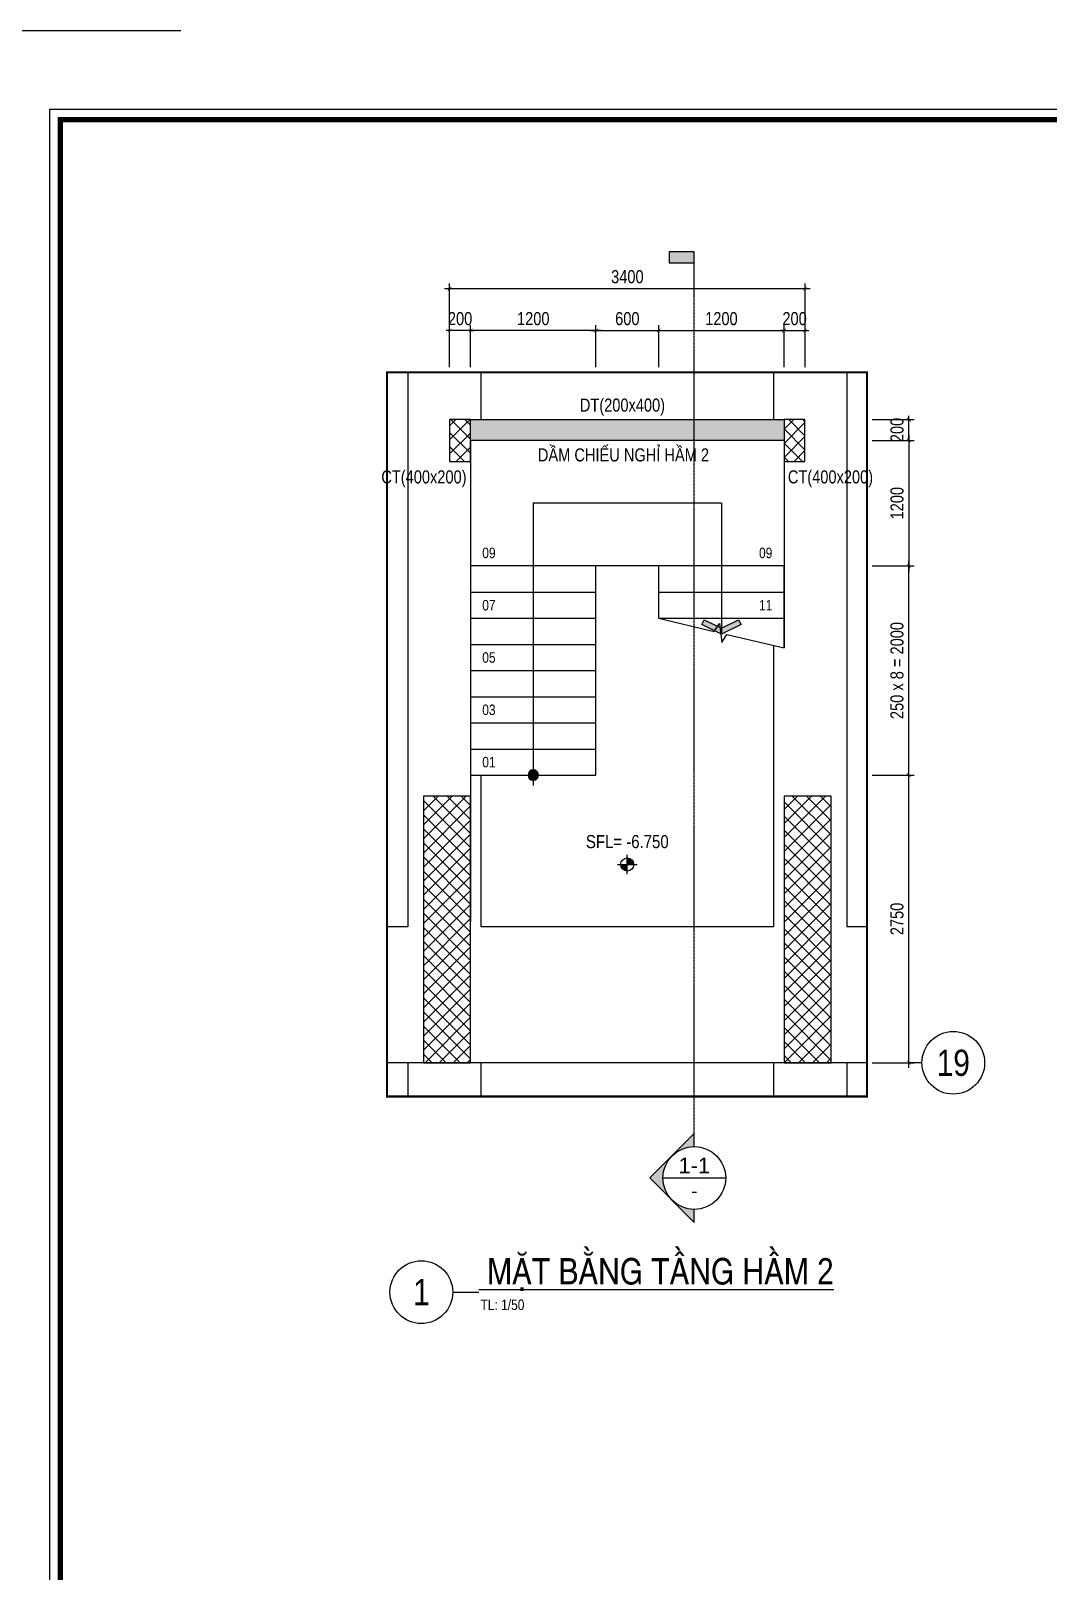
# Model space of a CAD drawing. Header units: millimetres. Extents: x 379264 to 1158416, y -283062 to 356890.
# Drawn here: x 946746 to 956481, y -16180 to -1452 of the extents above; entities that cross this region are included whole.
import ezdxf
from ezdxf.enums import TextEntityAlignment as Align

# ---------------------------------------------------------------- set-up
doc = ezdxf.new("R2010")
doc.units = ezdxf.units.MM
for name, pattern in [('BLOCK A - CHI TIET THANG 3$0$HIDDEN', [0.375, 0.25, -0.125]), ('BLOCK B - CHI TIET THANG 5$0$$0$HIDDEN', [0.375, 0.25, -0.125]), ('CENTER', [2, 1.25, -0.25, 0.25, -0.25]), ('CHG_XX_Damsan_Ham 2$0$CHG_XX_Damsan_Ham 2$0$HIDDEN', [0.375, 0.25, -0.125]), ('HIDDEN', [9.525, 6.35, -3.175])]:
    doc.linetypes.add(name, pattern=pattern)
for name, color, linetype in [('01PM. TEXT A', 3, 'Continuous'), ('02PM. TEXT B', 4, 'Continuous'), ('03PM. TEXT C', 1, 'Continuous'), ('04PM. THIN', 7, 'Continuous'), ('05PM. FRAME', 4, 'Continuous'), ('06PM. HIDDEN', 4, 'HIDDEN'), ('07PM. WACO', 6, 'Continuous'), ('11PM. DIM', 2, 'Continuous'), ('12PM. GRID', 8, 'CENTER'), ('13PM. HATCH', 8, 'Continuous'), ('BLOCK A - CHI TIET THANG 3$0$Ky hieu Truc', 1, 'Continuous'), ('BLOCK A - CHI TIET THANG 3$0$Number Step', 94, 'Continuous'), ('MB_Cot tang 1$0$Concrete Line', 6, 'Continuous')]:
    doc.layers.add(name, color=color, linetype=linetype)
doc.layers.add('CHG_XX_Damsan_Ham 2$0$CHG_XX_Damsan_Ham 2$0$DMo', color=9, linetype='CHG_XX_Damsan_Ham 2$0$CHG_XX_Damsan_Ham 2$0$HIDDEN', lineweight=9)
doc.styles.add('[PMDC2013]STYLE', font='arial.ttf', dxfattribs={"width": 0.8})
doc.styles.add('BLOCK A - CHI TIET THANG 1$0$VNI-HelveC', font='VHELVCN_0.TTF')
doc.styles.add('BLOCK A - CHI TIET THANG 3$0$VNI-HelveC', font='VHELVCN_0.TTF')
doc.styles.add('BLOCK A - CHI TIET THANG 3$0$VNI-HelveCB', font='VHELVCB_0.TTF')
doc.styles.add('BLOCK B - CHI TIET THANG 5$0$$0$Title Block Bold', font='VHELVEB_0.TTF')
doc.dimstyles.new('BLOCK A - CHI TIET THANG 1$0$Dim 50 (A1-A2)', dxfattribs={"dimscale": 50, "dimtxt": 2.5, "dimasz": 0.7, "dimexe": 1, "dimexo": 1, "dimgap": 1, "dimtad": 1, "dimdec": 0, "dimzin": 12, "dimdsep": 46, "dimtxsty": '[PMDC2013]STYLE', "dimblk": 'ARCHTICK', "dimcen": 0, "dimdle": 1, "dimclrd": 2, "dimclre": 2, "dimclrt": 4, "dimadec": 0, "dimazin": 0, "dimtfac": 1, "dimtdec": 0, "dimtix": 1, "dimtmove": 2, "dimatfit": 3, "dimldrblk": 'ARCHTICK', "dimfxl": 1, "dimtolj": 1, "dimtzin": 0, "dimarcsym": 0})
pattern_1 = [(135, (966953.93, -27419.24), (-67.35192, -67.35192), []), (225, (966953.93, -27419.24), (67.35192, -67.35192), [])]

# ---------------------------------------------------------------- blocks, each defined once
blk = doc.blocks.new('CHG_XX_Khung ten')
blk.add_lwpolyline([(15, 579), (826, 579), (826, 15), (15, 15)], close=True)
at = {"color": 4, "linetype": 'Continuous', "const_width": 1}
blk.add_lwpolyline([(17, 577), (824, 577), (824, 17), (17, 17)], close=True, dxfattribs=at)
at = {"layer": 'Defpoints', "color": 1, "ltscale": 2}
blk.add_lwpolyline([(40.06, 594), (0, 594), (0, 554)], dxfattribs=at)
blk = doc.blocks.new('MB Ham 2$0$Arrow 60')
at = {"linetype": 'ByBlock', "lineweight": -2}
h = blk.add_hatch(color=0, dxfattribs=at)
h.paths.add_polyline_path([(1.88, 0.94), (1.65, 1.38), (0, 0.56), (-1.65, 1.38), (-1.88, 0.94), (0, 0)], flags=17)
h.paths.add_polyline_path([(1.65, 1.38), (1.88, 0.94), (0, 0), (-1.88, 0.94), (-1.65, 1.38), (0, 0.56)])
blk.add_hatch(color=0, dxfattribs=at).paths.add_polyline_path([(1.65, 1.38), (1.88, 0.94), (0, 0), (-1.88, 0.94), (-1.65, 1.38), (0, 0.56)])
at = {"color": 0, "linetype": 'ByBlock', "lineweight": -2}
blk.add_lwpolyline([(1.65, 1.38), (1.88, 0.94), (0, 0), (-1.88, 0.94), (-1.65, 1.38), (0, 0.56)], close=True, dxfattribs=at)
blk = doc.blocks.new('MB Ham 2$0$Dot')
at = {"linetype": 'ByBlock', "lineweight": -2}
h = blk.add_hatch(color=0, dxfattribs=at)
edge = h.paths.add_edge_path()
edge.add_arc((0, 0), 0.5, 0, 360)
at = {"color": 0, "linetype": 'ByBlock', "lineweight": -2}
blk.add_line((0, -1), (0, 1), dxfattribs=at)
blk.add_circle((0, 0), 0.5, dxfattribs=at)
blk = doc.blocks.new('*U582')
at = {"layer": '13PM. HATCH'}
h = blk.add_hatch(dxfattribs=at)
h.set_pattern_fill('ANSI37', color=256, scale=30, style=0)
h.set_pattern_definition([(45, (2050, -350), (-67.352, 67.352), []), (135, (2050, -350), (-67.352, -67.352), [])])
h.paths.add_polyline_path([(-250, 50), (-250, -400), (2300, -400), (2300, 50)])
at = {"layer": '07PM. WACO'}
blk.add_lwpolyline([(-250, 50), (-250, -400), (2300, -400), (2300, 50)], close=True, dxfattribs=at)
blk = doc.blocks.new('*U583')
at = {"layer": '13PM. HATCH'}
h = blk.add_hatch(dxfattribs=at)
h.set_pattern_fill('ANSI37', color=256, scale=30, style=0)
h.set_pattern_definition([(45, (2050, -150), (-67.352, 67.352), []), (135, (2050, -150), (-67.352, -67.352), [])])
h.paths.add_polyline_path([(-250, 150), (-250, -300), (2300, -300), (2300, 150)])
at = {"layer": '07PM. WACO'}
blk.add_lwpolyline([(-250, 150), (-250, -300), (2300, -300), (2300, 150)], close=True, dxfattribs=at)
blk = doc.blocks.new('_ArchTick')
at = {"color": 0, "linetype": 'ByBlock', "const_width": 0.15}
blk.add_lwpolyline([(-0.5, -0.5), (0.5, 0.5)], dxfattribs=at)
blk = doc.blocks.new('*D1063')
at = {"layer": '11PM. DIM', "color": 2, "lineweight": -2, "transparency": 16777216}
for p, q in [((952754, -4668), (952754, -4268)), ((953954, -4668), (953954, -4268)), ((952704, -4318), (954004, -4318))]:
    blk.add_line(p, q, dxfattribs=at)
at = {"layer": 'Defpoints', "color": 0, "transparency": 16777216}
for p in [(953954, -4318), (952754, -4718), (953954, -4718)]:
    blk.add_point(p, dxfattribs=at)
at = {"layer": '11PM. DIM', "color": 2, "lineweight": -2, "transparency": 16777216, "xscale": 35, "yscale": 35, "zscale": 35, "rotation": 180}
blk.add_blockref('_ArchTick', (952754, -4318), dxfattribs=at)
at = {"layer": '11PM. DIM', "color": 2, "lineweight": -2, "transparency": 16777216, "xscale": 35, "yscale": 35, "zscale": 35}
blk.add_blockref('_ArchTick', (953954, -4318), dxfattribs=at)
at = {"layer": '11PM. DIM', "color": 4, "transparency": 16777216, "insert": (953354, -4205), "char_height": 125, "attachment_point": 5, "style": '[PMDC2013]STYLE'}
blk.add_mtext('\\A1;1200', dxfattribs=at)
blk = doc.blocks.new('*D1064')
at = {"layer": '11PM. DIM', "color": 2, "lineweight": -2, "transparency": 16777216}
for p, q in [((953954, -4668), (953954, -4268)), ((954154, -4668), (954154, -4268)), ((953954, -4318), (953919, -4318)), ((953954, -4318), (954154, -4318)), ((954154, -4318), (954189, -4318))]:
    blk.add_line(p, q, dxfattribs=at)
at = {"layer": 'Defpoints', "color": 0, "transparency": 16777216}
for p in [(954154, -4318), (953954, -4718), (954154, -4718)]:
    blk.add_point(p, dxfattribs=at)
at = {"layer": '11PM. DIM', "color": 2, "lineweight": -2, "transparency": 16777216, "xscale": 35, "yscale": 35, "zscale": 35}
blk.add_blockref('_ArchTick', (953954, -4318), dxfattribs=at)
at = {"layer": '11PM. DIM', "color": 2, "lineweight": -2, "transparency": 16777216, "xscale": 35, "yscale": 35, "zscale": 35, "rotation": 180}
blk.add_blockref('_ArchTick', (954154, -4318), dxfattribs=at)
at = {"layer": '11PM. DIM', "color": 4, "transparency": 16777216, "insert": (954054, -4205), "char_height": 125, "attachment_point": 5, "style": '[PMDC2013]STYLE'}
blk.add_mtext('\\A1;200', dxfattribs=at)
blk = doc.blocks.new('*D1065')
at = {"layer": '11PM. DIM', "color": 2, "lineweight": -2, "transparency": 16777216}
for p, q in [((950954, -4668), (950954, -4268)), ((952154, -4668), (952154, -4268)), ((952204, -4318), (950904, -4318))]:
    blk.add_line(p, q, dxfattribs=at)
at = {"layer": 'Defpoints', "color": 0, "transparency": 16777216}
for p in [(950954, -4318), (950954, -4718), (952154, -4718)]:
    blk.add_point(p, dxfattribs=at)
at = {"layer": '11PM. DIM', "color": 2, "lineweight": -2, "transparency": 16777216, "xscale": 35, "yscale": 35, "zscale": 35, "rotation": 180}
blk.add_blockref('_ArchTick', (950954, -4318), dxfattribs=at)
at = {"layer": '11PM. DIM', "color": 2, "lineweight": -2, "transparency": 16777216, "xscale": 35, "yscale": 35, "zscale": 35}
blk.add_blockref('_ArchTick', (952154, -4318), dxfattribs=at)
at = {"layer": '11PM. DIM', "color": 4, "transparency": 16777216, "insert": (951554, -4205), "char_height": 125, "attachment_point": 5, "style": '[PMDC2013]STYLE'}
blk.add_mtext('\\A1;1200', dxfattribs=at)
blk = doc.blocks.new('*D1066')
at = {"layer": '11PM. DIM', "color": 2, "lineweight": -2, "transparency": 16777216}
for p, q in [((950754, -4668), (950754, -4268)), ((950954, -4668), (950954, -4268)), ((950754, -4318), (950719, -4318)), ((950954, -4318), (950754, -4318)), ((950954, -4318), (950989, -4318))]:
    blk.add_line(p, q, dxfattribs=at)
at = {"layer": 'Defpoints', "color": 0, "transparency": 16777216}
for p in [(950754, -4318), (950754, -4718), (950954, -4718)]:
    blk.add_point(p, dxfattribs=at)
at = {"layer": '11PM. DIM', "color": 2, "lineweight": -2, "transparency": 16777216, "xscale": 35, "yscale": 35, "zscale": 35}
blk.add_blockref('_ArchTick', (950754, -4318), dxfattribs=at)
at = {"layer": '11PM. DIM', "color": 2, "lineweight": -2, "transparency": 16777216, "xscale": 35, "yscale": 35, "zscale": 35, "rotation": 180}
blk.add_blockref('_ArchTick', (950954, -4318), dxfattribs=at)
at = {"layer": '11PM. DIM', "color": 4, "transparency": 16777216, "insert": (950854, -4205), "char_height": 125, "attachment_point": 5, "style": '[PMDC2013]STYLE'}
blk.add_mtext('\\A1;200', dxfattribs=at)
blk = doc.blocks.new('*D1067')
at = {"layer": '11PM. DIM', "color": 2, "lineweight": -2, "transparency": 16777216}
for p, q in [((954204, -3918), (950704, -3918)), ((950754, -4668), (950754, -3868)), ((954154, -4668), (954154, -3868))]:
    blk.add_line(p, q, dxfattribs=at)
at = {"layer": 'Defpoints', "color": 0, "transparency": 16777216}
for p in [(950754, -3918), (950754, -4718), (954154, -4718)]:
    blk.add_point(p, dxfattribs=at)
at = {"layer": '11PM. DIM', "color": 2, "lineweight": -2, "transparency": 16777216, "xscale": 35, "yscale": 35, "zscale": 35, "rotation": 180}
blk.add_blockref('_ArchTick', (950754, -3918), dxfattribs=at)
at = {"layer": '11PM. DIM', "color": 2, "lineweight": -2, "transparency": 16777216, "xscale": 35, "yscale": 35, "zscale": 35}
blk.add_blockref('_ArchTick', (954154, -3918), dxfattribs=at)
at = {"layer": '11PM. DIM', "color": 4, "transparency": 16777216, "insert": (952454, -3804), "char_height": 125, "attachment_point": 5, "style": '[PMDC2013]STYLE'}
blk.add_mtext('\\A1;3400', dxfattribs=at)
blk = doc.blocks.new('BLOCK A - CHI TIET THANG 3$0$HTT-Title')
at = {"lineweight": -2}
blk.add_line((6, 0), (11, 0), dxfattribs=at)
at = {"linetype": 'ByBlock', "lineweight": -2}
blk.add_circle((0, 0), 6, dxfattribs=at)
at = {"linetype": 'ByBlock', "lineweight": -2, "style": 'BLOCK A - CHI TIET THANG 3$0$VNI-HelveCB'}
blk.add_attdef('DWG.NAME', text='', height=5, dxfattribs=at).set_placement((11, 0), align=Align.BOTTOM_LEFT)
blk.add_attdef('NUMBER', text='', height=5, dxfattribs=at).set_placement((0, 0), align=Align.MIDDLE_CENTER)
at = {"linetype": 'ByBlock', "lineweight": -2, "style": 'BLOCK A - CHI TIET THANG 3$0$VNI-HelveC'}
blk.add_attdef('SCALE', text='', height=2, dxfattribs=at).set_placement((11.32, -1.41), align=Align.TOP_LEFT)
blk = doc.blocks.new('BLOCK A - CHI TIET THANG 3$0$HTT-Grid')
at = {"layer": '05PM. FRAME', "linetype": 'ByBlock', "lineweight": -2}
blk.add_line((0, -2.5), (0, 0), dxfattribs=at)
blk.add_circle((0, -8.5), 6, dxfattribs=at)
at = {"layer": '03PM. TEXT C', "linetype": 'ByBlock', "lineweight": -2, "style": 'BLOCK A - CHI TIET THANG 3$0$VNI-HelveC'}
blk.add_attdef('GRID', text='', height=5, dxfattribs=at).set_placement((0, -8.5), align=Align.MIDDLE)
blk = doc.blocks.new('BLOCK A - CHI TIET THANG 3$0$Number Step')
at = {"color": 0, "linetype": 'ByBlock', "lineweight": -2, "style": 'BLOCK A - CHI TIET THANG 3$0$VNI-HelveCB'}
blk.add_attdef('TEXT', text='', height=2, dxfattribs=at).set_placement((0, 0), align=Align.MIDDLE)
blk = doc.blocks.new('BLOCK A - CHI TIET THANG 1$0$13123123213')
at = {"linetype": 'ByBlock'}
h = blk.add_hatch(color=0, dxfattribs=at)
h.paths.add_polyline_path([(0, 1), (0, 0), (1, 0, 0.414214)])
h.paths.add_polyline_path([(0, 0), (-1, 0, 0.414214), (0, -1)])
at = {"color": 0, "linetype": 'ByBlock'}
for p, q in [((-1.5, 0), (1.5, 0)), ((0, -1.5), (0, 1.5))]:
    blk.add_line(p, q, dxfattribs=at)
blk.add_circle((0, 0), 1, dxfattribs=at)
at = {"color": 0, "linetype": 'ByBlock', "lineweight": -2, "style": 'BLOCK A - CHI TIET THANG 1$0$VNI-HelveC'}
for tag, p in [('TEXT1', (0, 10.5)), ('TEXT2', (0, 7)), ('TEXT3', (0, 3.5))]:
    blk.add_attdef(tag, text='', height=2, dxfattribs=at).set_placement(p, align=Align.MIDDLE_CENTER)
blk = doc.blocks.new('*D1068')
at = {"layer": '11PM. DIM', "color": 2, "lineweight": -2, "transparency": 16777216}
for p, q in [((952154, -4668), (952154, -4268)), ((952754, -4668), (952754, -4268)), ((952104, -4318), (952804, -4318))]:
    blk.add_line(p, q, dxfattribs=at)
at = {"layer": 'Defpoints', "color": 0, "transparency": 16777216}
for p in [(952754, -4318), (952154, -4718), (952754, -4718)]:
    blk.add_point(p, dxfattribs=at)
at = {"layer": '11PM. DIM', "color": 2, "lineweight": -2, "transparency": 16777216, "xscale": 35, "yscale": 35, "zscale": 35, "rotation": 180}
blk.add_blockref('_ArchTick', (952154, -4318), dxfattribs=at)
at = {"layer": '11PM. DIM', "color": 2, "lineweight": -2, "transparency": 16777216, "xscale": 35, "yscale": 35, "zscale": 35}
blk.add_blockref('_ArchTick', (952754, -4318), dxfattribs=at)
at = {"layer": '11PM. DIM', "color": 4, "transparency": 16777216, "insert": (952454, -4205), "char_height": 125, "attachment_point": 5, "style": '[PMDC2013]STYLE'}
blk.add_mtext('\\A1;600', dxfattribs=at)
blk = doc.blocks.new('*D1069')
at = {"layer": '11PM. DIM', "color": 2, "lineweight": -2, "transparency": 16777216}
for p, q in [((955147, -11369), (955147, -8519)), ((954797, -8569), (955197, -8569)), ((954797, -11319), (955197, -11319))]:
    blk.add_line(p, q, dxfattribs=at)
at = {"layer": 'Defpoints', "color": 0, "transparency": 16777216}
for p in [(954747, -8569), (955147, -8569), (954747, -11319)]:
    blk.add_point(p, dxfattribs=at)
at = {"layer": '11PM. DIM', "color": 2, "lineweight": -2, "transparency": 16777216, "xscale": 35, "yscale": 35, "zscale": 35}
for p, rotation in [((955147, -8569), 90), ((955147, -11319), 270)]:
    blk.add_blockref('_ArchTick', p, dxfattribs=dict(at, rotation=rotation))
at = {"layer": '11PM. DIM', "color": 4, "transparency": 16777216, "insert": (955034, -9944), "char_height": 125, "attachment_point": 5, "rotation": 90, "style": '[PMDC2013]STYLE'}
blk.add_mtext('\\A1;2750', dxfattribs=at)
blk = doc.blocks.new('*D1070')
at = {"layer": '11PM. DIM', "color": 2, "lineweight": -2, "transparency": 16777216}
for p, q in [((954797, -6569), (955197, -6569)), ((955147, -8619), (955147, -6519)), ((954797, -8569), (955197, -8569))]:
    blk.add_line(p, q, dxfattribs=at)
at = {"layer": 'Defpoints', "color": 0, "transparency": 16777216}
for p in [(954747, -6569), (955147, -6569), (954747, -8569)]:
    blk.add_point(p, dxfattribs=at)
at = {"layer": '11PM. DIM', "color": 2, "lineweight": -2, "transparency": 16777216, "xscale": 35, "yscale": 35, "zscale": 35}
for p, rotation in [((955147, -6569), 90), ((955147, -8569), 270)]:
    blk.add_blockref('_ArchTick', p, dxfattribs=dict(at, rotation=rotation))
at = {"layer": '11PM. DIM', "color": 4, "transparency": 16777216, "insert": (955034, -7569), "char_height": 125, "attachment_point": 5, "rotation": 90, "style": '[PMDC2013]STYLE'}
blk.add_mtext('\\A1;250 x 8 = 2000', dxfattribs=at)
blk = doc.blocks.new('*D1071')
at = {"layer": '11PM. DIM', "color": 2, "lineweight": -2, "transparency": 16777216}
for p, q in [((954797, -5369), (955197, -5369)), ((955147, -5319), (955147, -6619)), ((954797, -6569), (955197, -6569))]:
    blk.add_line(p, q, dxfattribs=at)
at = {"layer": 'Defpoints', "color": 0, "transparency": 16777216}
for p in [(954747, -5369), (954747, -6569), (955147, -6569)]:
    blk.add_point(p, dxfattribs=at)
at = {"layer": '11PM. DIM', "color": 2, "lineweight": -2, "transparency": 16777216, "xscale": 35, "yscale": 35, "zscale": 35}
for p, rotation in [((955147, -5369), 90), ((955147, -6569), 270)]:
    blk.add_blockref('_ArchTick', p, dxfattribs=dict(at, rotation=rotation))
at = {"layer": '11PM. DIM', "color": 4, "transparency": 16777216, "insert": (955034, -5969), "char_height": 125, "attachment_point": 5, "rotation": 90, "style": '[PMDC2013]STYLE'}
blk.add_mtext('\\A1;1200', dxfattribs=at)
blk = doc.blocks.new('*D1072')
at = {"layer": '11PM. DIM', "color": 2, "lineweight": -2, "transparency": 16777216}
for p, q in [((955147, -5169), (955147, -5134)), ((954797, -5169), (955197, -5169)), ((955147, -5369), (955147, -5169)), ((954797, -5369), (955197, -5369)), ((955147, -5369), (955147, -5404))]:
    blk.add_line(p, q, dxfattribs=at)
at = {"layer": 'Defpoints', "color": 0, "transparency": 16777216}
for p in [(954747, -5169), (955147, -5169), (954747, -5369)]:
    blk.add_point(p, dxfattribs=at)
at = {"layer": '11PM. DIM', "color": 2, "lineweight": -2, "transparency": 16777216, "xscale": 35, "yscale": 35, "zscale": 35}
for p, rotation in [((955147, -5169), 270), ((955147, -5369), 90)]:
    blk.add_blockref('_ArchTick', p, dxfattribs=dict(at, rotation=rotation))
at = {"layer": '11PM. DIM', "color": 4, "transparency": 16777216, "insert": (955034, -5269), "char_height": 125, "attachment_point": 5, "rotation": 90, "style": '[PMDC2013]STYLE'}
blk.add_mtext('\\A1;200', dxfattribs=at)
blk = doc.blocks.new('*U1062')
blk.add_hatch(color=256).paths.add_polyline_path([(-480, 17713), (-480, 17499), (0, 17499), (0, 17713)])
h = blk.add_hatch(color=256)
edge = h.paths.add_edge_path()
edge.add_line((0, 600), (0, 849))
edge.add_line((0, 849), (-849, 0))
edge.add_line((-849, 0), (0, -849))
edge.add_line((0, -849), (0, -600))
edge.add_arc((0, 0), 600, 90, 270, ccw=False)
at = {"linetype": 'BLOCK B - CHI TIET THANG 5$0$$0$HIDDEN', "ltscale": 10}
blk.add_line((0, 600), (0, 17713), dxfattribs=at)
blk.add_line((-600, 0), (600, 0))
blk.add_lwpolyline([(-480, 17713), (-480, 17499), (0, 17499), (0, 17713)], close=True)
blk.add_lwpolyline([(0, 600), (0, 849), (-849, 0), (0, -849), (0, -600, -1)], format="xyb", close=True)
blk.add_circle((0, 0), 600)
at = {"style": 'BLOCK B - CHI TIET THANG 5$0$$0$Title Block Bold', "flags": 8}
blk.add_attdef('VIEWNUMBER', text='', height=300, dxfattribs=at).set_placement((0, 0), align=Align.BOTTOM_CENTER)
blk.add_attdef('DRAWINGREFERENCE', text='', height=250, dxfattribs=at).set_placement((0, -120), align=Align.TOP_CENTER)

msp = doc.modelspace()

# ---------------------------------------------------------------- block references
at = {"layer": '04PM. THIN', "xscale": 50, "yscale": 50, "zscale": 50}
msp.add_blockref('CHG_XX_Khung ten', (946179.92, -31152.33), dxfattribs=at)

# ---------------------------------------------------------------- next in the draw order: hatches: boundary and pattern name
at = {"layer": '13PM. HATCH'}
h = msp.add_hatch(dxfattribs=at)
h.set_pattern_fill('ANSI37', color=256, scale=30, angle=90, style=0)
h.set_pattern_definition(pattern_1)
h.paths.add_polyline_path([(950753.54, -5569.22), (950953.54, -5569.22), (950953.54, -5169.22), (950753.54, -5169.22)])
h = msp.add_hatch(dxfattribs=at)
h.set_pattern_fill('AR-SAND', color=256, scale=1.5, angle=135, style=0)
h.set_pattern_definition([(172.5, (946794.38, -159744.72), (-50.213023, -53.607202), [0, -57.912, 0, -64.77, 0, -61.9125]), (142.5, (946794.38, -159744.72), (-123.70993, -28.35164), [0, -31.242, 0, -52.197, 0, -20.0025]), (102.5, (946827.52, -159777.856), (-84.049847, 83.744974), [0, -19.05, 0, -68.58, 0, -89.535]), (92.5, (946827.52, -159777.86), (-104.63262, 57.342166), [0, -9.525, 0, -44.958, 0, -51.435])])
h.paths.add_polyline_path([(953953.54, -5369.22), (950953.54, -5369.22), (950953.54, -5169.22), (953953.54, -5169.22)])
h = msp.add_hatch(dxfattribs=at)
h.set_pattern_fill('ANSI37', color=256, scale=30, angle=90, style=0)
h.set_pattern_definition(pattern_1)
h.paths.add_polyline_path([(953953.54, -5569.22), (954153.54, -5569.22), (954153.54, -5169.22), (953953.54, -5169.22)])

# ---------------------------------------------------------------- next in the draw order: linework, layer by layer
at = {"linetype": 'BLOCK A - CHI TIET THANG 3$0$HIDDEN', "ltscale": 10, "const_width": 20}
msp.add_lwpolyline([(954747.45, -4718.36), (954747.45, -11641.72), (950155.65, -11641.72), (950155.65, -4718.36)], close=True, dxfattribs=at)
at = {"layer": '05PM. FRAME', "ltscale": 0.25}
for p, q in [((950953.54, -5169.22), (953953.54, -5169.22)), ((950953.54, -5369.22), (950953.54, -9969.22)), ((953953.54, -5369.22), (953953.54, -7352.46)), ((953953.54, -6569.22), (950953.54, -6569.22))]:
    msp.add_line(p, q, dxfattribs=at)
msp.add_lwpolyline([(950953.54, -6569.22), (950953.54, -8569.22), (952153.54, -8569.22), (952153.54, -6569.22)], close=True, dxfattribs=at)
for points in [[(953953.54, -7352.46), (953953.54, -6569.22), (952753.54, -6569.22), (952753.54, -7069.22)], [(952753.54, -7069.22), (953285.21, -7194.71), (953335.34, -7118.33), (953356.72, -7299.81), (953406.86, -7223.42), (953953.54, -7352.46)]]:
    msp.add_lwpolyline(points, dxfattribs=at)
at = {"layer": '06PM. HIDDEN', "linetype": 'HIDDEN', "ltscale": 0.25}
for p, q in [((950353.54, -4718.36), (950353.54, -10019.22)), ((951053.54, -4718.36), (951053.54, -5169.22)), ((953853.54, -4718.36), (953853.54, -5169.22)), ((954553.54, -4718.36), (954553.54, -10019.22)), ((953953.54, -5369.22), (950953.54, -5369.22)), ((953853.54, -7328.86), (953853.54, -10019.22)), ((951053.54, -8569.22), (951053.54, -10019.22)), ((950353.54, -10019.22), (950155.65, -10019.22)), ((953853.54, -10019.22), (951053.54, -10019.22)), ((954747.45, -10019.22), (954553.54, -10019.22)), ((950353.54, -11319.22), (950155.65, -11319.22)), ((950353.54, -11319.22), (950353.54, -11641.72)), ((951053.54, -11319.22), (951053.54, -11641.72)), ((953853.54, -11319.22), (951053.54, -11319.22)), ((953853.54, -11319.22), (953853.54, -11641.72)), ((954553.54, -11319.22), (954553.54, -11641.72)), ((954747.45, -11319.22), (954553.54, -11319.22))]:
    msp.add_line(p, q, dxfattribs=at)
at = {"layer": '07PM. WACO'}
for points in [[(950753.54, -5569.22), (950953.54, -5569.22), (950953.54, -5169.22), (950753.54, -5169.22)], [(953953.54, -5569.22), (954153.54, -5569.22), (954153.54, -5169.22), (953953.54, -5169.22)]]:
    msp.add_lwpolyline(points, close=True, dxfattribs=at)
at = {"layer": '12PM. GRID', "ltscale": 3}
msp.add_line((954747.45, -11319.22), (950155.65, -11319.22), dxfattribs=at)
at = {"layer": '13PM. HATCH'}
for p, q in [((953353.54, -5969.22), (951553.54, -5969.22)), ((951553.54, -5969.22), (951553.54, -8569.22)), ((953353.54, -5969.22), (953353.54, -7221.24)), ((950953.54, -6819.22), (952153.54, -6819.22)), ((952753.54, -6819.22), (953953.54, -6819.22)), ((950953.54, -7069.22), (952153.54, -7069.22)), ((952753.54, -7069.22), (953953.54, -7069.22)), ((950953.54, -7319.22), (952153.54, -7319.22)), ((950953.54, -7569.22), (952153.54, -7569.22)), ((950953.54, -7819.22), (952153.54, -7819.22)), ((950953.54, -8069.22), (952153.54, -8069.22)), ((950953.54, -8319.22), (952153.54, -8319.22))]:
    msp.add_line(p, q, dxfattribs=at)
at = {"layer": 'CHG_XX_Damsan_Ham 2$0$CHG_XX_Damsan_Ham 2$0$DMo', "ltscale": 1400}
for p, q in [((950353.54, -11319.22), (950155.65, -11319.22)), ((950353.54, -11319.22), (950155.65, -11319.22)), ((953853.54, -11319.22), (951053.54, -11319.22)), ((954589.21, -11319.22), (954553.54, -11319.22))]:
    msp.add_line(p, q, dxfattribs=at)

# ---------------------------------------------------------------- next in the draw order: block references
at = {"layer": '01PM. TEXT A'}
ref = msp.add_blockref('BLOCK A - CHI TIET THANG 3$0$HTT-Title', (950483.08, -13512.39), dxfattribs=dict(at, xscale=50, yscale=50, zscale=50))
ref.add_attrib('NUMBER', '1', dxfattribs={"layer": '0', "color": 0, "linetype": 'ByBlock', "lineweight": -2, "height": 250, "style": 'BLOCK A - CHI TIET THANG 3$0$VNI-HelveCB'}).set_placement((950483.08, -13512.39), align=Align.MIDDLE_CENTER)
ref.add_attrib('DWG.NAME', '%%u MAËT BAÈNG TAÀNG HAÀM 2', dxfattribs={"layer": '0', "color": 3, "linetype": 'ByBlock', "lineweight": -2, "height": 250, "style": 'BLOCK A - CHI TIET THANG 3$0$VNI-HelveCB'}).set_placement((951033.08, -13512.39), align=Align.BOTTOM_LEFT)
ref.add_attrib('SCALE', 'TL: 1/50', dxfattribs={"layer": '0', "color": 0, "linetype": 'ByBlock', "lineweight": -2, "height": 100, "style": 'BLOCK A - CHI TIET THANG 3$0$VNI-HelveC'}).set_placement((951048.85, -13583.08), align=Align.TOP_LEFT)
at = {"layer": '02PM. TEXT B'}
ref = msp.add_blockref('BLOCK A - CHI TIET THANG 1$0$13123123213', (952453.54, -9423.39), dxfattribs=dict(at, xscale=62.5, yscale=62.5, zscale=62.5))
ref.add_attrib('TEXT3', 'SFL= -6.750', dxfattribs={"layer": '0', "color": 0, "linetype": 'ByBlock', "lineweight": -2, "height": 125, "style": 'BLOCK A - CHI TIET THANG 1$0$VNI-HelveC'}).set_placement((952453.54, -9204.64), align=Align.MIDDLE_CENTER)
at = {"layer": '07PM. WACO'}
ref = msp.add_blockref('*U1062', (953094.75, -12420.85), dxfattribs=dict(at, xscale=0.5, yscale=0.5, zscale=0.5))
ref.add_attrib('VIEWNUMBER', '1-1', dxfattribs={"layer": '0', "height": 150, "style": 'BLOCK B - CHI TIET THANG 5$0$$0$Title Block Bold'}).set_placement((953094.75, -12420.85), align=Align.BOTTOM_CENTER)
ref.add_attrib('DRAWINGREFERENCE', '-', dxfattribs={"layer": '0', "height": 125, "style": 'BLOCK B - CHI TIET THANG 5$0$$0$Title Block Bold'}).set_placement((953094.75, -12480.85), align=Align.TOP_CENTER)
at = {"layer": '13PM. HATCH', "xscale": 100, "yscale": 100, "zscale": 100}
msp.add_blockref('MB Ham 2$0$Arrow 60', (953353.54, -7221.24), dxfattribs=at)
at = {"layer": '13PM. HATCH', "xscale": -100, "yscale": 100, "zscale": 100, "rotation": 180}
msp.add_blockref('MB Ham 2$0$Dot', (951553.54, -8569.22), dxfattribs=at)
at = {"layer": 'BLOCK A - CHI TIET THANG 3$0$Ky hieu Truc'}
ref = msp.add_blockref('BLOCK A - CHI TIET THANG 3$0$HTT-Grid', (955147.45, -11319.22), dxfattribs=dict(at, xscale=50, yscale=50, zscale=50, rotation=90))
ref.add_attrib('GRID', '19', dxfattribs={"layer": '0', "linetype": 'ByBlock', "lineweight": -2, "height": 250, "style": 'BLOCK A - CHI TIET THANG 3$0$VNI-HelveC'}).set_placement((955572.45, -11319.22), align=Align.MIDDLE)
at = {"layer": 'BLOCK A - CHI TIET THANG 3$0$Number Step', "xscale": 50, "yscale": 50, "zscale": 50}
for p, values in [((951129.58, -6444.22), {'TEXT': '09'}), ((951129.58, -6944.22), {'TEXT': '07'}), ((951129.58, -7444.22), {'TEXT': '05'}), ((951129.58, -7944.22), {'TEXT': '03'}), ((951129.58, -8444.22), {'TEXT': '01'})]:
    msp.add_blockref('BLOCK A - CHI TIET THANG 3$0$Number Step', p, dxfattribs=at).add_auto_attribs(values)
at = {"layer": 'BLOCK A - CHI TIET THANG 3$0$Number Step'}
ref = msp.add_blockref('BLOCK A - CHI TIET THANG 3$0$Number Step', (953777.5, -6444.22), dxfattribs=dict(at, xscale=-50, yscale=50, zscale=50, rotation=180))
ref.add_attrib('TEXT', '09', dxfattribs={"layer": '0', "color": 0, "linetype": 'ByBlock', "lineweight": -2, "height": 100, "style": 'BLOCK A - CHI TIET THANG 3$0$VNI-HelveCB'}).set_placement((953777.5, -6444.22), align=Align.MIDDLE)
ref = msp.add_blockref('BLOCK A - CHI TIET THANG 3$0$Number Step', (953777.5, -6944.22), dxfattribs=dict(at, xscale=-50, yscale=50, zscale=50, rotation=180))
ref.add_attrib('TEXT', '11', dxfattribs={"layer": '0', "color": 0, "linetype": 'ByBlock', "lineweight": -2, "height": 100, "style": 'BLOCK A - CHI TIET THANG 3$0$VNI-HelveCB'}).set_placement((953777.5, -6944.22), align=Align.MIDDLE)
at = {"layer": 'MB_Cot tang 1$0$Concrete Line', "rotation": 90}
for name, p in [('*U582', (950553.54, -11069.22)), ('*U583', (954103.54, -11069.22))]:
    msp.add_blockref(name, p, dxfattribs=at)

# ---------------------------------------------------------------- next in the draw order: texts
at = {"layer": '01PM. TEXT A', "style": '[PMDC2013]STYLE', "width": 0.8}
for s, p in [('DT(200x400)', (951999.5, -5093.36, -0.01)), ('DẦM CHIẾU NGHỈ HẦM 2', (951598.05, -5569.8, -0.01)), ('CT(400x200)', (950100.25, -5779.88, -0.01)), ('CT(400x200)', (953989.64, -5779.88, -0.01))]:
    msp.add_text(s, height=125, dxfattribs=at).set_placement(p)

# ---------------------------------------------------------------- next in the draw order: dimensions: what is measured, and where the dimension line sits
at = {"layer": '11PM. DIM'}
for base, p1, p2, angle, picture, middle in [((950753.54, -3918.36), (954153.54, -4718.36), (950753.54, -4718.36), 180, '*D1067', (952453.54, -3804.49)), ((950753.54, -4318.36), (950953.54, -4718.36), (950753.54, -4718.36), 180, '*D1066', (950853.54, -4204.53)), ((950953.54, -4318.36), (952153.54, -4718.36), (950953.54, -4718.36), 180, '*D1065', (951553.54, -4204.53)), ((953953.54, -4318.36), (952753.54, -4718.36), (953953.54, -4718.36), 180, '*D1063', (953353.54, -4204.53)), ((954153.54, -4318.36), (953953.54, -4718.36), (954153.54, -4718.36), 180, '*D1064', (954053.54, -4204.53)), ((955147.45, -5169.22), (954747.45, -5369.22), (954747.45, -5169.22), 90, '*D1072', (955033.63, -5269.22)), ((955147.45, -6569.22), (954747.45, -5369.22), (954747.45, -6569.22), 270, '*D1071', (955033.63, -5969.22)), ((955147.45, -8569.22), (954747.45, -11319.22), (954747.45, -8569.22), 90, '*D1069', (955033.63, -9944.22))]:
    dim = msp.add_linear_dim(base=base, p1=p1, p2=p2, angle=angle, dimstyle='BLOCK A - CHI TIET THANG 1$0$Dim 50 (A1-A2)', dxfattribs=at)
    dim.commit()
    dim.dimension.update_dxf_attribs({"geometry": picture, "text_midpoint": middle})
dim = msp.add_linear_dim(base=(952753.54, -4318.36), p1=(952153.54, -4718.36), p2=(952753.54, -4718.36), dimstyle='BLOCK A - CHI TIET THANG 1$0$Dim 50 (A1-A2)', dxfattribs=at)
dim.commit()
dim.dimension.update_dxf_attribs({"geometry": '*D1068', "text_midpoint": (952453.54, -4204.53)})
dim = msp.add_linear_dim(base=(955147.45, -6569.22), p1=(954747.45, -8569.22), p2=(954747.45, -6569.22), angle=90, text='250 x 8 = <>', dimstyle='BLOCK A - CHI TIET THANG 1$0$Dim 50 (A1-A2)', dxfattribs=at)
dim.commit()
dim.dimension.update_dxf_attribs({"geometry": '*D1070', "text_midpoint": (955033.63, -7569.22)})

doc.saveas('drawing.dxf')
